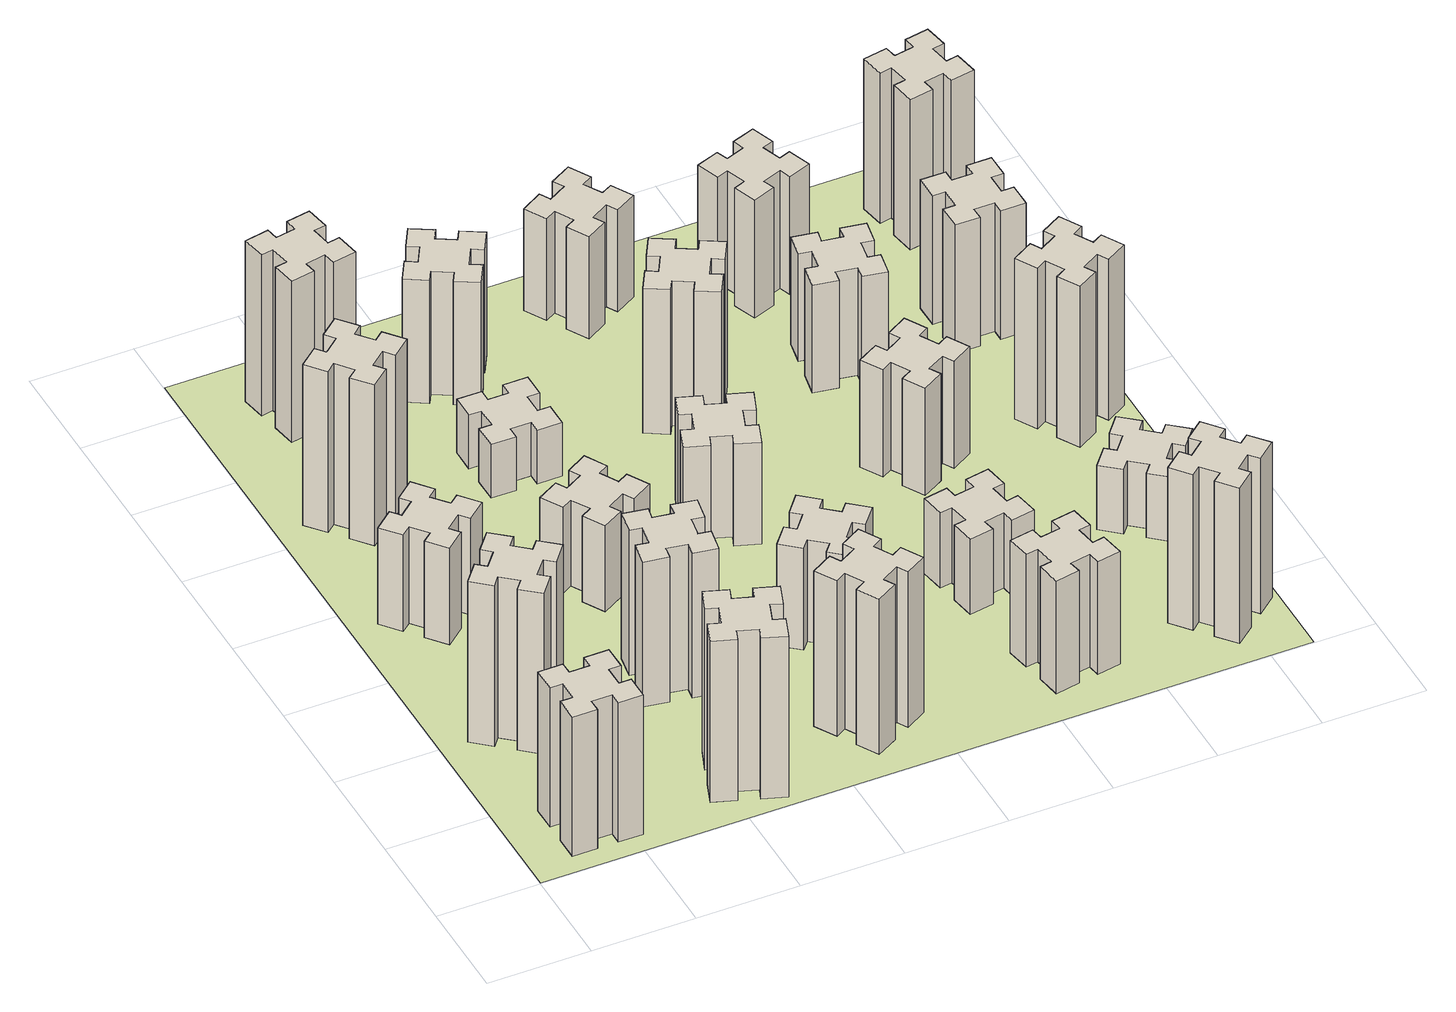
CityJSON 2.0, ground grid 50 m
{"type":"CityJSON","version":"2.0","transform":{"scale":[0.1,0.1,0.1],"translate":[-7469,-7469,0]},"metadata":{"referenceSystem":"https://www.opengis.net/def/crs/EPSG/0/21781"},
"CityObjects":{
"building1":{"type":"Building","attributes":{"class":"1000","function":"1000","usage":"1000","yearOfConstruction":2016,"roofType":"1000","measuredHeight":78,"storeysAboveGround":30,"storeysBelowGround":0},"geometry":[{"type":"Solid","lod":"1","boundaries":[[[[0,1,2,3,4,5,6,7,8,9,10,11,12,13,14,15,16,17,18,19]],[[17,16,20,21]],[[16,15,22,20]],[[15,14,23,22]],[[14,13,24,23]],[[13,12,25,24]],[[12,11,26,25]],[[11,10,27,26]],[[10,9,28,27]],[[9,8,29,28]],[[8,7,30,29]],[[7,6,31,30]],[[6,5,32,31]],[[5,4,33,32]],[[4,3,34,33]],[[3,2,35,34]],[[2,1,36,35]],[[1,0,37,36]],[[0,19,38,37]],[[19,18,39,38]],[[18,17,21,39]],[[24,25,26,27,28,29,30,31,32,33,34,35,36,37,38,39,21,20,22,23]]]]}]},
"building2":{"type":"Building","attributes":{"class":"1000","function":"1000","usage":"1000","yearOfConstruction":2016,"roofType":"1000","measuredHeight":90,"storeysAboveGround":30,"storeysBelowGround":0},"geometry":[{"type":"Solid","lod":"1","boundaries":[[[[40,41,42,43,44,45,46,47,48,49,50,51,52,53,54,55,56,57,58,59]],[[57,56,60,61]],[[56,55,62,60]],[[55,54,63,62]],[[54,53,64,63]],[[53,52,65,64]],[[52,51,66,65]],[[51,50,67,66]],[[50,49,68,67]],[[49,48,69,68]],[[48,47,70,69]],[[47,46,71,70]],[[46,45,72,71]],[[45,44,73,72]],[[44,43,74,73]],[[43,42,75,74]],[[42,41,76,75]],[[41,40,77,76]],[[40,59,78,77]],[[59,58,79,78]],[[58,57,61,79]],[[64,65,66,67,68,69,70,71,72,73,74,75,76,77,78,79,61,60,62,63]]]]}]},
"building3":{"type":"Building","attributes":{"class":"1000","function":"1000","usage":"1000","yearOfConstruction":2016,"roofType":"1000","measuredHeight":54,"storeysAboveGround":30,"storeysBelowGround":0},"geometry":[{"type":"Solid","lod":"1","boundaries":[[[[80,81,82,83,84,85,86,87,88,89,90,91,92,93,94,95,96,97,98,99]],[[97,96,100,101]],[[96,95,102,100]],[[95,94,103,102]],[[94,93,104,103]],[[93,92,105,104]],[[92,91,106,105]],[[91,90,107,106]],[[90,89,108,107]],[[89,88,109,108]],[[88,87,110,109]],[[87,86,111,110]],[[86,85,112,111]],[[85,84,113,112]],[[84,83,114,113]],[[83,82,115,114]],[[82,81,116,115]],[[81,80,117,116]],[[80,99,118,117]],[[99,98,119,118]],[[98,97,101,119]],[[104,105,106,107,108,109,110,111,112,113,114,115,116,117,118,119,101,100,102,103]]]]}]},
"building4":{"type":"Building","attributes":{"class":"1000","function":"1000","usage":"1000","yearOfConstruction":2016,"roofType":"1000","measuredHeight":90,"storeysAboveGround":30,"storeysBelowGround":0},"geometry":[{"type":"Solid","lod":"1","boundaries":[[[[120,121,122,123,124,125,126,127,128,129,130,131,132,133,134,135,136,137,138,139]],[[137,136,140,141]],[[136,135,142,140]],[[135,134,143,142]],[[134,133,144,143]],[[133,132,145,144]],[[132,131,146,145]],[[131,130,147,146]],[[130,129,148,147]],[[129,128,149,148]],[[128,127,150,149]],[[127,126,151,150]],[[126,125,152,151]],[[125,124,153,152]],[[124,123,154,153]],[[123,122,155,154]],[[122,121,156,155]],[[121,120,157,156]],[[120,139,158,157]],[[139,138,159,158]],[[138,137,141,159]],[[144,145,146,147,148,149,150,151,152,153,154,155,156,157,158,159,141,140,142,143]]]]}]},
"building5":{"type":"Building","attributes":{"class":"1000","function":"1000","usage":"1000","yearOfConstruction":2016,"roofType":"1000","measuredHeight":90,"storeysAboveGround":30,"storeysBelowGround":0},"geometry":[{"type":"Solid","lod":"1","boundaries":[[[[160,161,162,163,164,165,166,167,168,169,170,171,172,173,174,175,176,177,178,179]],[[177,176,180,181]],[[176,175,182,180]],[[175,174,183,182]],[[174,173,184,183]],[[173,172,185,184]],[[172,171,186,185]],[[171,170,187,186]],[[170,169,188,187]],[[169,168,189,188]],[[168,167,190,189]],[[167,166,191,190]],[[166,165,192,191]],[[165,164,193,192]],[[164,163,194,193]],[[163,162,195,194]],[[162,161,196,195]],[[161,160,197,196]],[[160,179,198,197]],[[179,178,199,198]],[[178,177,181,199]],[[184,185,186,187,188,189,190,191,192,193,194,195,196,197,198,199,181,180,182,183]]]]}]},
"building6":{"type":"Building","attributes":{"class":"1000","function":"1000","usage":"1000","yearOfConstruction":2016,"roofType":"1000","measuredHeight":81,"storeysAboveGround":30,"storeysBelowGround":0},"geometry":[{"type":"Solid","lod":"1","boundaries":[[[[200,201,202,203,204,205,206,207,208,209,210,211,212,213,214,215,216,217,218,219]],[[217,216,220,221]],[[216,215,222,220]],[[215,214,223,222]],[[214,213,224,223]],[[213,212,225,224]],[[212,211,226,225]],[[211,210,227,226]],[[210,209,228,227]],[[209,208,229,228]],[[208,207,230,229]],[[207,206,231,230]],[[206,205,232,231]],[[205,204,233,232]],[[204,203,234,233]],[[203,202,235,234]],[[202,201,236,235]],[[201,200,237,236]],[[200,219,238,237]],[[219,218,239,238]],[[218,217,221,239]],[[224,225,226,227,228,229,230,231,232,233,234,235,236,237,238,239,221,220,222,223]]]]}]},
"building7":{"type":"Building","attributes":{"class":"1000","function":"1000","usage":"1000","yearOfConstruction":2016,"roofType":"1000","measuredHeight":90,"storeysAboveGround":30,"storeysBelowGround":0},"geometry":[{"type":"Solid","lod":"1","boundaries":[[[[240,241,242,243,244,245,246,247,248,249,250,251,252,253,254,255,256,257,258,259]],[[257,256,260,261]],[[256,255,262,260]],[[255,254,263,262]],[[254,253,264,263]],[[253,252,265,264]],[[252,251,266,265]],[[251,250,267,266]],[[250,249,268,267]],[[249,248,269,268]],[[248,247,270,269]],[[247,246,271,270]],[[246,245,272,271]],[[245,244,273,272]],[[244,243,274,273]],[[243,242,275,274]],[[242,241,276,275]],[[241,240,277,276]],[[240,259,278,277]],[[259,258,279,278]],[[258,257,261,279]],[[264,265,266,267,268,269,270,271,272,273,274,275,276,277,278,279,261,260,262,263]]]]}]},
"building8":{"type":"Building","attributes":{"class":"1000","function":"1000","usage":"1000","yearOfConstruction":2016,"roofType":"1000","measuredHeight":48,"storeysAboveGround":30,"storeysBelowGround":0},"geometry":[{"type":"Solid","lod":"1","boundaries":[[[[280,281,282,283,284,285,286,287,288,289,290,291,292,293,294,295,296,297,298,299]],[[297,296,300,301]],[[296,295,302,300]],[[295,294,303,302]],[[294,293,304,303]],[[293,292,305,304]],[[292,291,306,305]],[[291,290,307,306]],[[290,289,308,307]],[[289,288,309,308]],[[288,287,310,309]],[[287,286,311,310]],[[286,285,312,311]],[[285,284,313,312]],[[284,283,314,313]],[[283,282,315,314]],[[282,281,316,315]],[[281,280,317,316]],[[280,299,318,317]],[[299,298,319,318]],[[298,297,301,319]],[[304,305,306,307,308,309,310,311,312,313,314,315,316,317,318,319,301,300,302,303]]]]}]},
"building9":{"type":"Building","attributes":{"class":"1000","function":"1000","usage":"1000","yearOfConstruction":2016,"roofType":"1000","measuredHeight":87,"storeysAboveGround":30,"storeysBelowGround":0},"geometry":[{"type":"Solid","lod":"1","boundaries":[[[[320,321,322,323,324,325,326,327,328,329,330,331,332,333,334,335,336,337,338,339]],[[337,336,340,341]],[[336,335,342,340]],[[335,334,343,342]],[[334,333,344,343]],[[333,332,345,344]],[[332,331,346,345]],[[331,330,347,346]],[[330,329,348,347]],[[329,328,349,348]],[[328,327,350,349]],[[327,326,351,350]],[[326,325,352,351]],[[325,324,353,352]],[[324,323,354,353]],[[323,322,355,354]],[[322,321,356,355]],[[321,320,357,356]],[[320,339,358,357]],[[339,338,359,358]],[[338,337,341,359]],[[344,345,346,347,348,349,350,351,352,353,354,355,356,357,358,359,341,340,342,343]]]]}]},
"building10":{"type":"Building","attributes":{"class":"1000","function":"1000","usage":"1000","yearOfConstruction":2016,"roofType":"1000","measuredHeight":30,"storeysAboveGround":30,"storeysBelowGround":0},"geometry":[{"type":"Solid","lod":"1","boundaries":[[[[360,361,362,363,364,365,366,367,368,369,370,371,372,373,374,375,376,377,378,379]],[[377,376,380,381]],[[376,375,382,380]],[[375,374,383,382]],[[374,373,384,383]],[[373,372,385,384]],[[372,371,386,385]],[[371,370,387,386]],[[370,369,388,387]],[[369,368,389,388]],[[368,367,390,389]],[[367,366,391,390]],[[366,365,392,391]],[[365,364,393,392]],[[364,363,394,393]],[[363,362,395,394]],[[362,361,396,395]],[[361,360,397,396]],[[360,379,398,397]],[[379,378,399,398]],[[378,377,381,399]],[[384,385,386,387,388,389,390,391,392,393,394,395,396,397,398,399,381,380,382,383]]]]}]},
"building11":{"type":"Building","attributes":{"class":"1000","function":"1000","usage":"1000","yearOfConstruction":2016,"roofType":"1000","measuredHeight":69,"storeysAboveGround":30,"storeysBelowGround":0},"geometry":[{"type":"Solid","lod":"1","boundaries":[[[[400,401,402,403,404,405,406,407,408,409,410,411,412,413,414,415,416,417,418,419]],[[417,416,420,421]],[[416,415,422,420]],[[415,414,423,422]],[[414,413,424,423]],[[413,412,425,424]],[[412,411,426,425]],[[411,410,427,426]],[[410,409,428,427]],[[409,408,429,428]],[[408,407,430,429]],[[407,406,431,430]],[[406,405,432,431]],[[405,404,433,432]],[[404,403,434,433]],[[403,402,435,434]],[[402,401,436,435]],[[401,400,437,436]],[[400,419,438,437]],[[419,418,439,438]],[[418,417,421,439]],[[424,425,426,427,428,429,430,431,432,433,434,435,436,437,438,439,421,420,422,423]]]]}]},
"building12":{"type":"Building","attributes":{"class":"1000","function":"1000","usage":"1000","yearOfConstruction":2016,"roofType":"1000","measuredHeight":57,"storeysAboveGround":30,"storeysBelowGround":0},"geometry":[{"type":"Solid","lod":"1","boundaries":[[[[440,441,442,443,444,445,446,447,448,449,450,451,452,453,454,455,456,457,458,459]],[[457,456,460,461]],[[456,455,462,460]],[[455,454,463,462]],[[454,453,464,463]],[[453,452,465,464]],[[452,451,466,465]],[[451,450,467,466]],[[450,449,468,467]],[[449,448,469,468]],[[448,447,470,469]],[[447,446,471,470]],[[446,445,472,471]],[[445,444,473,472]],[[444,443,474,473]],[[443,442,475,474]],[[442,441,476,475]],[[441,440,477,476]],[[440,459,478,477]],[[459,458,479,478]],[[458,457,461,479]],[[464,465,466,467,468,469,470,471,472,473,474,475,476,477,478,479,461,460,462,463]]]]}]},
"building13":{"type":"Building","attributes":{"class":"1000","function":"1000","usage":"1000","yearOfConstruction":2016,"roofType":"1000","measuredHeight":57,"storeysAboveGround":30,"storeysBelowGround":0},"geometry":[{"type":"Solid","lod":"1","boundaries":[[[[480,481,482,483,484,485,486,487,488,489,490,491,492,493,494,495,496,497,498,499]],[[497,496,500,501]],[[496,495,502,500]],[[495,494,503,502]],[[494,493,504,503]],[[493,492,505,504]],[[492,491,506,505]],[[491,490,507,506]],[[490,489,508,507]],[[489,488,509,508]],[[488,487,510,509]],[[487,486,511,510]],[[486,485,512,511]],[[485,484,513,512]],[[484,483,514,513]],[[483,482,515,514]],[[482,481,516,515]],[[481,480,517,516]],[[480,499,518,517]],[[499,498,519,518]],[[498,497,501,519]],[[504,505,506,507,508,509,510,511,512,513,514,515,516,517,518,519,501,500,502,503]]]]}]},
"building14":{"type":"Building","attributes":{"class":"1000","function":"1000","usage":"1000","yearOfConstruction":2016,"roofType":"1000","measuredHeight":81,"storeysAboveGround":30,"storeysBelowGround":0},"geometry":[{"type":"Solid","lod":"1","boundaries":[[[[520,521,522,523,524,525,526,527,528,529,530,531,532,533,534,535,536,537,538,539]],[[537,536,540,541]],[[536,535,542,540]],[[535,534,543,542]],[[534,533,544,543]],[[533,532,545,544]],[[532,531,546,545]],[[531,530,547,546]],[[530,529,548,547]],[[529,528,549,548]],[[528,527,550,549]],[[527,526,551,550]],[[526,525,552,551]],[[525,524,553,552]],[[524,523,554,553]],[[523,522,555,554]],[[522,521,556,555]],[[521,520,557,556]],[[520,539,558,557]],[[539,538,559,558]],[[538,537,541,559]],[[544,545,546,547,548,549,550,551,552,553,554,555,556,557,558,559,541,540,542,543]]]]}]},
"building15":{"type":"Building","attributes":{"class":"1000","function":"1000","usage":"1000","yearOfConstruction":2016,"roofType":"1000","measuredHeight":63,"storeysAboveGround":30,"storeysBelowGround":0},"geometry":[{"type":"Solid","lod":"1","boundaries":[[[[560,561,562,563,564,565,566,567,568,569,570,571,572,573,574,575,576,577,578,579]],[[577,576,580,581]],[[576,575,582,580]],[[575,574,583,582]],[[574,573,584,583]],[[573,572,585,584]],[[572,571,586,585]],[[571,570,587,586]],[[570,569,588,587]],[[569,568,589,588]],[[568,567,590,589]],[[567,566,591,590]],[[566,565,592,591]],[[565,564,593,592]],[[564,563,594,593]],[[563,562,595,594]],[[562,561,596,595]],[[561,560,597,596]],[[560,579,598,597]],[[579,578,599,598]],[[578,577,581,599]],[[584,585,586,587,588,589,590,591,592,593,594,595,596,597,598,599,581,580,582,583]]]]}]},
"building16":{"type":"Building","attributes":{"class":"1000","function":"1000","usage":"1000","yearOfConstruction":2016,"roofType":"1000","measuredHeight":57,"storeysAboveGround":30,"storeysBelowGround":0},"geometry":[{"type":"Solid","lod":"1","boundaries":[[[[600,601,602,603,604,605,606,607,608,609,610,611,612,613,614,615,616,617,618,619]],[[617,616,620,621]],[[616,615,622,620]],[[615,614,623,622]],[[614,613,624,623]],[[613,612,625,624]],[[612,611,626,625]],[[611,610,627,626]],[[610,609,628,627]],[[609,608,629,628]],[[608,607,630,629]],[[607,606,631,630]],[[606,605,632,631]],[[605,604,633,632]],[[604,603,634,633]],[[603,602,635,634]],[[602,601,636,635]],[[601,600,637,636]],[[600,619,638,637]],[[619,618,639,638]],[[618,617,621,639]],[[624,625,626,627,628,629,630,631,632,633,634,635,636,637,638,639,621,620,622,623]]]]}]},
"building17":{"type":"Building","attributes":{"class":"1000","function":"1000","usage":"1000","yearOfConstruction":2016,"roofType":"1000","measuredHeight":42,"storeysAboveGround":30,"storeysBelowGround":0},"geometry":[{"type":"Solid","lod":"1","boundaries":[[[[640,641,642,643,644,645,646,647,648,649,650,651,652,653,654,655,656,657,658,659]],[[657,656,660,661]],[[656,655,662,660]],[[655,654,663,662]],[[654,653,664,663]],[[653,652,665,664]],[[652,651,666,665]],[[651,650,667,666]],[[650,649,668,667]],[[649,648,669,668]],[[648,647,670,669]],[[647,646,671,670]],[[646,645,672,671]],[[645,644,673,672]],[[644,643,674,673]],[[643,642,675,674]],[[642,641,676,675]],[[641,640,677,676]],[[640,659,678,677]],[[659,658,679,678]],[[658,657,661,679]],[[664,665,666,667,668,669,670,671,672,673,674,675,676,677,678,679,661,660,662,663]]]]}]},
"building18":{"type":"Building","attributes":{"class":"1000","function":"1000","usage":"1000","yearOfConstruction":2016,"roofType":"1000","measuredHeight":60,"storeysAboveGround":30,"storeysBelowGround":0},"geometry":[{"type":"Solid","lod":"1","boundaries":[[[[680,681,682,683,684,685,686,687,688,689,690,691,692,693,694,695,696,697,698,699]],[[697,696,700,701]],[[696,695,702,700]],[[695,694,703,702]],[[694,693,704,703]],[[693,692,705,704]],[[692,691,706,705]],[[691,690,707,706]],[[690,689,708,707]],[[689,688,709,708]],[[688,687,710,709]],[[687,686,711,710]],[[686,685,712,711]],[[685,684,713,712]],[[684,683,714,713]],[[683,682,715,714]],[[682,681,716,715]],[[681,680,717,716]],[[680,699,718,717]],[[699,698,719,718]],[[698,697,701,719]],[[704,705,706,707,708,709,710,711,712,713,714,715,716,717,718,719,701,700,702,703]]]]}]},
"building19":{"type":"Building","attributes":{"class":"1000","function":"1000","usage":"1000","yearOfConstruction":2016,"roofType":"1000","measuredHeight":60,"storeysAboveGround":30,"storeysBelowGround":0},"geometry":[{"type":"Solid","lod":"1","boundaries":[[[[720,721,722,723,724,725,726,727,728,729,730,731,732,733,734,735,736,737,738,739]],[[737,736,740,741]],[[736,735,742,740]],[[735,734,743,742]],[[734,733,744,743]],[[733,732,745,744]],[[732,731,746,745]],[[731,730,747,746]],[[730,729,748,747]],[[729,728,749,748]],[[728,727,750,749]],[[727,726,751,750]],[[726,725,752,751]],[[725,724,753,752]],[[724,723,754,753]],[[723,722,755,754]],[[722,721,756,755]],[[721,720,757,756]],[[720,739,758,757]],[[739,738,759,758]],[[738,737,741,759]],[[744,745,746,747,748,749,750,751,752,753,754,755,756,757,758,759,741,740,742,743]]]]}]},
"building20":{"type":"Building","attributes":{"class":"1000","function":"1000","usage":"1000","yearOfConstruction":2016,"roofType":"1000","measuredHeight":87,"storeysAboveGround":30,"storeysBelowGround":0},"geometry":[{"type":"Solid","lod":"1","boundaries":[[[[760,761,762,763,764,765,766,767,768,769,770,771,772,773,774,775,776,777,778,779]],[[777,776,780,781]],[[776,775,782,780]],[[775,774,783,782]],[[774,773,784,783]],[[773,772,785,784]],[[772,771,786,785]],[[771,770,787,786]],[[770,769,788,787]],[[769,768,789,788]],[[768,767,790,789]],[[767,766,791,790]],[[766,765,792,791]],[[765,764,793,792]],[[764,763,794,793]],[[763,762,795,794]],[[762,761,796,795]],[[761,760,797,796]],[[760,779,798,797]],[[779,778,799,798]],[[778,777,781,799]],[[784,785,786,787,788,789,790,791,792,793,794,795,796,797,798,799,781,780,782,783]]]]}]},
"building21":{"type":"Building","attributes":{"class":"1000","function":"1000","usage":"1000","yearOfConstruction":2016,"roofType":"1000","measuredHeight":66,"storeysAboveGround":30,"storeysBelowGround":0},"geometry":[{"type":"Solid","lod":"1","boundaries":[[[[800,801,802,803,804,805,806,807,808,809,810,811,812,813,814,815,816,817,818,819]],[[817,816,820,821]],[[816,815,822,820]],[[815,814,823,822]],[[814,813,824,823]],[[813,812,825,824]],[[812,811,826,825]],[[811,810,827,826]],[[810,809,828,827]],[[809,808,829,828]],[[808,807,830,829]],[[807,806,831,830]],[[806,805,832,831]],[[805,804,833,832]],[[804,803,834,833]],[[803,802,835,834]],[[802,801,836,835]],[[801,800,837,836]],[[800,819,838,837]],[[819,818,839,838]],[[818,817,821,839]],[[824,825,826,827,828,829,830,831,832,833,834,835,836,837,838,839,821,820,822,823]]]]}]},
"building22":{"type":"Building","attributes":{"class":"1000","function":"1000","usage":"1000","yearOfConstruction":2016,"roofType":"1000","measuredHeight":36,"storeysAboveGround":30,"storeysBelowGround":0},"geometry":[{"type":"Solid","lod":"1","boundaries":[[[[840,841,842,843,844,845,846,847,848,849,850,851,852,853,854,855,856,857,858,859]],[[857,856,860,861]],[[856,855,862,860]],[[855,854,863,862]],[[854,853,864,863]],[[853,852,865,864]],[[852,851,866,865]],[[851,850,867,866]],[[850,849,868,867]],[[849,848,869,868]],[[848,847,870,869]],[[847,846,871,870]],[[846,845,872,871]],[[845,844,873,872]],[[844,843,874,873]],[[843,842,875,874]],[[842,841,876,875]],[[841,840,877,876]],[[840,859,878,877]],[[859,858,879,878]],[[858,857,861,879]],[[864,865,866,867,868,869,870,871,872,873,874,875,876,877,878,879,861,860,862,863]]]]}]},
"building23":{"type":"Building","attributes":{"class":"1000","function":"1000","usage":"1000","yearOfConstruction":2016,"roofType":"1000","measuredHeight":90,"storeysAboveGround":30,"storeysBelowGround":0},"geometry":[{"type":"Solid","lod":"1","boundaries":[[[[880,881,882,883,884,885,886,887,888,889,890,891,892,893,894,895,896,897,898,899]],[[897,896,900,901]],[[896,895,902,900]],[[895,894,903,902]],[[894,893,904,903]],[[893,892,905,904]],[[892,891,906,905]],[[891,890,907,906]],[[890,889,908,907]],[[889,888,909,908]],[[888,887,910,909]],[[887,886,911,910]],[[886,885,912,911]],[[885,884,913,912]],[[884,883,914,913]],[[883,882,915,914]],[[882,881,916,915]],[[881,880,917,916]],[[880,899,918,917]],[[899,898,919,918]],[[898,897,901,919]],[[904,905,906,907,908,909,910,911,912,913,914,915,916,917,918,919,901,900,902,903]]]]}]},
"building24":{"type":"Building","attributes":{"class":"1000","function":"1000","usage":"1000","yearOfConstruction":2016,"roofType":"1000","measuredHeight":72,"storeysAboveGround":30,"storeysBelowGround":0},"geometry":[{"type":"Solid","lod":"1","boundaries":[[[[920,921,922,923,924,925,926,927,928,929,930,931,932,933,934,935,936,937,938,939]],[[937,936,940,941]],[[936,935,942,940]],[[935,934,943,942]],[[934,933,944,943]],[[933,932,945,944]],[[932,931,946,945]],[[931,930,947,946]],[[930,929,948,947]],[[929,928,949,948]],[[928,927,950,949]],[[927,926,951,950]],[[926,925,952,951]],[[925,924,953,952]],[[924,923,954,953]],[[923,922,955,954]],[[922,921,956,955]],[[921,920,957,956]],[[920,939,958,957]],[[939,938,959,958]],[[938,937,941,959]],[[944,945,946,947,948,949,950,951,952,953,954,955,956,957,958,959,941,940,942,943]]]]}]},
"building25":{"type":"Building","attributes":{"class":"1000","function":"1000","usage":"1000","yearOfConstruction":2016,"roofType":"1000","measuredHeight":84,"storeysAboveGround":30,"storeysBelowGround":0},"geometry":[{"type":"Solid","lod":"1","boundaries":[[[[960,961,962,963,964,965,966,967,968,969,970,971,972,973,974,975,976,977,978,979]],[[977,976,980,981]],[[976,975,982,980]],[[975,974,983,982]],[[974,973,984,983]],[[973,972,985,984]],[[972,971,986,985]],[[971,970,987,986]],[[970,969,988,987]],[[969,968,989,988]],[[968,967,990,989]],[[967,966,991,990]],[[966,965,992,991]],[[965,964,993,992]],[[964,963,994,993]],[[963,962,995,994]],[[962,961,996,995]],[[961,960,997,996]],[[960,979,998,997]],[[979,978,999,998]],[[978,977,981,999]],[[984,985,986,987,988,989,990,991,992,993,994,995,996,997,998,999,981,980,982,983]]]]}]},
"landuse1":{"type":"LandUse","attributes":{"name":"plot1","function":"1010"},"geometry":[{"type":"MultiSurface","lod":"1","boundaries":[[[1000,1001,1002,1003]]]}]}
},
"vertices":[
[265,325,0],[265,225,0],[205,225,0],[205,105,0],[325,105,0],[325,165,0],[425,165,0],[425,105,0],[545,105,0],[545,225,0],[485,225,0],[485,325,0],[545,325,0],[545,445,0],[425,445,0],[425,385,0],[325,385,0],[325,445,0],[205,445,0],[205,325,0],[325,385,780],[325,445,780],[425,385,780],[425,445,780],[545,445,780],[545,325,780],[485,325,780],[485,225,780],[545,225,780],[545,105,780],[425,105,780],[425,165,780],[325,165,780],[325,105,780],[205,105,780],[205,225,780],[265,225,780],[265,325,780],[205,325,780],[205,445,780],
[484,1067,0],[408,1132,0],[446,1178,0],[354,1255,0],[277,1163,0],[323,1124,0],[259,1048,0],[213,1086,0],[136,994,0],[228,917,0],[266,963,0],[343,899,0],[304,853,0],[396,776,0],[473,868,0],[427,906,0],[492,983,0],[538,944,0],[615,1036,0],[523,1113,0],[492,983,900],[538,944,900],[427,906,900],[473,868,900],[396,776,900],[304,853,900],[343,899,900],[266,963,900],[228,917,900],[136,994,900],[213,1086,900],[259,1048,900],[323,1124,900],[277,1163,900],[354,1255,900],[446,1178,900],[408,1132,900],[484,1067,900],[523,1113,900],[615,1036,900],
[492,1888,0],[427,1964,0],[473,2003,0],[396,2095,0],[304,2018,0],[343,1972,0],[266,1907,0],[228,1953,0],[136,1876,0],[213,1784,0],[259,1823,0],[323,1746,0],[277,1708,0],[354,1616,0],[446,1693,0],[408,1739,0],[484,1803,0],[523,1757,0],[615,1834,0],[538,1926,0],[484,1803,540],[523,1757,540],[408,1739,540],[446,1693,540],[354,1616,540],[277,1708,540],[323,1746,540],[259,1823,540],[213,1784,540],[136,1876,540],[228,1953,540],[266,1907,540],[343,1972,540],[304,2018,540],[396,2095,540],[473,2003,540],[427,1964,540],[492,1888,540],[538,1926,540],[615,1834,540],
[343,2712,0],[266,2647,0],[228,2693,0],[136,2616,0],[213,2524,0],[259,2563,0],[323,2486,0],[277,2448,0],[354,2356,0],[446,2433,0],[408,2479,0],[484,2543,0],[523,2497,0],[615,2574,0],[538,2666,0],[492,2628,0],[427,2704,0],[473,2743,0],[396,2835,0],[304,2758,0],[427,2704,900],[473,2743,900],[492,2628,900],[538,2666,900],[615,2574,900],[523,2497,900],[484,2543,900],[408,2479,900],[446,2433,900],[354,2356,900],[277,2448,900],[323,2486,900],[259,2563,900],[213,2524,900],[136,2616,900],[228,2693,900],[266,2647,900],[343,2712,900],[304,2758,900],[396,2835,900],
[1029,360,0],[995,266,0],[939,287,0],[897,174,0],[1010,133,0],[1031,189,0],[1125,155,0],[1104,99,0],[1217,57,0],[1258,170,0],[1202,191,0],[1236,285,0],[1292,264,0],[1333,377,0],[1220,418,0],[1200,362,0],[1106,396,0],[1127,452,0],[1014,493,0],[973,380,0],[1106,396,900],[1127,452,900],[1200,362,900],[1220,418,900],[1333,377,900],[1292,264,900],[1236,285,900],[1202,191,900],[1258,170,900],[1217,57,900],[1104,99,900],[1125,155,900],[1031,189,900],[1010,133,900],[897,174,900],[939,287,900],[995,266,900],[1029,360,900],[973,380,900],[1014,493,900],
[1047,916,0],[1145,898,0],[1135,839,0],[1253,818,0],[1274,937,0],[1215,947,0],[1232,1045,0],[1291,1035,0],[1312,1153,0],[1194,1174,0],[1184,1115,0],[1085,1132,0],[1096,1191,0],[977,1212,0],[957,1094,0],[1016,1084,0],[998,985,0],[939,996,0],[918,877,0],[1037,857,0],[998,985,810],[939,996,810],[1016,1084,810],[957,1094,810],[977,1212,810],[1096,1191,810],[1085,1132,810],[1184,1115,810],[1194,1174,810],[1312,1153,810],[1291,1035,810],[1232,1045,810],[1215,947,810],[1274,937,810],[1253,818,810],[1135,839,810],[1145,898,810],[1047,916,810],[1037,857,810],[918,877,810],
[592,3305,0],[575,3404,0],[634,3414,0],[613,3532,0],[495,3511,0],[505,3452,0],[407,3435,0],[397,3494,0],[278,3473,0],[299,3355,0],[358,3365,0],[376,3267,0],[317,3257,0],[337,3138,0],[456,3159,0],[445,3218,0],[544,3236,0],[554,3177,0],[672,3197,0],[651,3316,0],[544,3236,900],[554,3177,900],[445,3218,900],[456,3159,900],[337,3138,900],[317,3257,900],[376,3267,900],[358,3365,900],[299,3355,900],[278,3473,900],[397,3494,900],[407,3435,900],[505,3452,900],[495,3511,900],[613,3532,900],[634,3414,900],[575,3404,900],[592,3305,900],[651,3316,900],[672,3197,900],
[995,1744,0],[1045,1657,0],[993,1627,0],[1053,1523,0],[1157,1583,0],[1127,1635,0],[1214,1685,0],[1244,1633,0],[1348,1693,0],[1288,1797,0],[1236,1767,0],[1186,1854,0],[1238,1884,0],[1178,1988,0],[1074,1928,0],[1104,1876,0],[1017,1826,0],[987,1878,0],[883,1818,0],[943,1714,0],[1017,1826,480],[987,1878,480],[1104,1876,480],[1074,1928,480],[1178,1988,480],[1238,1884,480],[1186,1854,480],[1236,1767,480],[1288,1797,480],[1348,1693,480],[1244,1633,480],[1214,1685,480],[1127,1635,480],[1157,1583,480],[1053,1523,480],[993,1627,480],[1045,1657,480],[995,1744,480],[943,1714,480],[883,1818,480],
[1744,496,0],[1657,446,0],[1627,498,0],[1523,438,0],[1583,334,0],[1635,364,0],[1685,277,0],[1633,247,0],[1693,143,0],[1797,203,0],[1767,255,0],[1854,305,0],[1884,253,0],[1988,313,0],[1928,417,0],[1876,387,0],[1826,474,0],[1878,504,0],[1818,608,0],[1714,548,0],[1826,474,870],[1878,504,870],[1876,387,870],[1928,417,870],[1988,313,870],[1884,253,870],[1854,305,870],[1767,255,870],[1797,203,870],[1693,143,870],[1633,247,870],[1685,277,870],[1635,364,870],[1583,334,870],[1523,438,870],[1627,498,870],[1657,446,870],[1744,496,870],[1714,548,870],[1818,608,870],
[1005,2645,0],[1005,2545,0],[945,2545,0],[945,2425,0],[1065,2425,0],[1065,2485,0],[1165,2485,0],[1165,2425,0],[1285,2425,0],[1285,2545,0],[1225,2545,0],[1225,2645,0],[1285,2645,0],[1285,2765,0],[1165,2765,0],[1165,2705,0],[1065,2705,0],[1065,2765,0],[945,2765,0],[945,2645,0],[1065,2705,300],[1065,2765,300],[1165,2705,300],[1165,2765,300],[1285,2765,300],[1285,2645,300],[1225,2645,300],[1225,2545,300],[1285,2545,300],[1285,2425,300],[1165,2425,300],[1165,2485,300],[1065,2485,300],[1065,2425,300],[945,2425,300],[945,2545,300],[1005,2545,300],[1005,2645,300],[945,2645,300],[945,2765,300],
[1186,3137,0],[1236,3224,0],[1288,3194,0],[1348,3298,0],[1244,3358,0],[1214,3306,0],[1127,3356,0],[1157,3408,0],[1053,3468,0],[993,3364,0],[1045,3334,0],[995,3247,0],[943,3277,0],[883,3173,0],[987,3113,0],[1017,3165,0],[1104,3115,0],[1074,3063,0],[1178,3003,0],[1238,3107,0],[1104,3115,690],[1074,3063,690],[1017,3165,690],[987,3113,690],[883,3173,690],[943,3277,690],[995,3247,690],[1045,3334,690],[993,3364,690],[1053,3468,690],[1157,3408,690],[1127,3356,690],[1214,3306,690],[1244,3358,690],[1348,3298,690],[1288,3194,690],[1236,3224,690],[1186,3137,690],[1238,3107,690],[1178,3003,690],
[1803,1124,0],[1739,1048,0],[1693,1086,0],[1616,994,0],[1708,917,0],[1746,963,0],[1823,899,0],[1784,853,0],[1876,776,0],[1953,868,0],[1907,906,0],[1972,983,0],[2018,944,0],[2095,1036,0],[2003,1113,0],[1964,1067,0],[1888,1132,0],[1926,1178,0],[1834,1255,0],[1757,1163,0],[1888,1132,570],[1926,1178,570],[1964,1067,570],[2003,1113,570],[2095,1036,570],[2018,944,570],[1972,983,570],[1907,906,570],[1953,868,570],[1876,776,570],[1784,853,570],[1823,899,570],[1746,963,570],[1708,917,570],[1616,994,570],[1693,1086,570],[1739,1048,570],[1803,1124,570],[1757,1163,570],[1834,1255,570],
[1842,1771,0],[1876,1865,0],[1932,1844,0],[1973,1957,0],[1860,1998,0],[1840,1942,0],[1746,1976,0],[1767,2032,0],[1654,2073,0],[1613,1960,0],[1669,1940,0],[1635,1846,0],[1579,1867,0],[1537,1754,0],[1650,1713,0],[1671,1769,0],[1765,1735,0],[1744,1679,0],[1857,1637,0],[1898,1750,0],[1765,1735,570],[1744,1679,570],[1671,1769,570],[1650,1713,570],[1537,1754,570],[1579,1867,570],[1635,1846,570],[1669,1940,570],[1613,1960,570],[1654,2073,570],[1767,2032,570],[1746,1976,570],[1840,1942,570],[1860,1998,570],[1973,1957,570],[1932,1844,570],[1876,1865,570],[1842,1771,570],[1898,1750,570],[1857,1637,570],
[2054,2666,0],[1967,2716,0],[1997,2768,0],[1893,2828,0],[1833,2724,0],[1885,2694,0],[1835,2607,0],[1783,2637,0],[1723,2533,0],[1827,2473,0],[1857,2525,0],[1944,2475,0],[1914,2423,0],[2018,2363,0],[2078,2467,0],[2026,2497,0],[2076,2584,0],[2128,2554,0],[2188,2658,0],[2084,2718,0],[2076,2584,810],[2128,2554,810],[2026,2497,810],[2078,2467,810],[2018,2363,810],[1914,2423,810],[1944,2475,810],[1857,2525,810],[1827,2473,810],[1723,2533,810],[1783,2637,810],[1835,2607,810],[1885,2694,810],[1833,2724,810],[1893,2828,810],[1997,2768,810],[1967,2716,810],[2054,2666,810],[2084,2718,810],[2188,2658,810],
[2665,258,0],[2764,276,0],[2774,217,0],[2892,237,0],[2871,356,0],[2812,345,0],[2795,444,0],[2854,454,0],[2833,572,0],[2715,551,0],[2725,492,0],[2627,475,0],[2617,534,0],[2498,513,0],[2519,395,0],[2578,405,0],[2596,307,0],[2537,297,0],[2557,178,0],[2676,199,0],[2596,307,630],[2537,297,630],[2578,405,630],[2519,395,630],[2498,513,630],[2617,534,630],[2627,475,630],[2725,492,630],[2715,551,630],[2833,572,630],[2854,454,630],[2795,444,630],[2812,345,630],[2871,356,630],[2892,237,630],[2774,217,630],[2764,276,630],[2665,258,630],[2676,199,630],[2557,178,630],
[1867,3315,0],[1954,3365,0],[1984,3313,0],[2088,3373,0],[2028,3477,0],[1976,3447,0],[1926,3534,0],[1978,3564,0],[1918,3668,0],[1814,3608,0],[1844,3556,0],[1757,3506,0],[1727,3558,0],[1623,3498,0],[1683,3394,0],[1735,3424,0],[1785,3337,0],[1733,3307,0],[1793,3203,0],[1897,3263,0],[1785,3337,570],[1733,3307,570],[1735,3424,570],[1683,3394,570],[1623,3498,570],[1727,3558,570],[1757,3506,570],[1844,3556,570],[1814,3608,570],[1918,3668,570],[1978,3564,570],[1926,3534,570],[1976,3447,570],[2028,3477,570],[2088,3373,570],[1984,3313,570],[1954,3365,570],[1867,3315,570],[1897,3263,570],[1793,3203,570],
[2625,1132,0],[2527,1115,0],[2517,1174,0],[2398,1153,0],[2419,1035,0],[2478,1045,0],[2496,947,0],[2437,937,0],[2457,818,0],[2576,839,0],[2565,898,0],[2664,916,0],[2674,857,0],[2792,877,0],[2771,996,0],[2712,985,0],[2695,1084,0],[2754,1094,0],[2733,1212,0],[2615,1191,0],[2695,1084,420],[2754,1094,420],[2712,985,420],[2771,996,420],[2792,877,420],[2674,857,420],[2664,916,420],[2565,898,420],[2576,839,420],[2457,818,420],[2437,937,420],[2496,947,420],[2478,1045,420],[2419,1035,420],[2398,1153,420],[2517,1174,420],[2527,1115,420],[2625,1132,420],[2615,1191,420],[2733,1212,420],
[2816,1867,0],[2766,1954,0],[2818,1984,0],[2758,2088,0],[2654,2028,0],[2684,1976,0],[2597,1926,0],[2567,1978,0],[2463,1918,0],[2523,1814,0],[2575,1844,0],[2625,1757,0],[2573,1727,0],[2633,1623,0],[2737,1683,0],[2707,1735,0],[2794,1785,0],[2824,1733,0],[2928,1793,0],[2868,1897,0],[2794,1785,600],[2824,1733,600],[2707,1735,600],[2737,1683,600],[2633,1623,600],[2573,1727,600],[2625,1757,600],[2575,1844,600],[2523,1814,600],[2463,1918,600],[2567,1978,600],[2597,1926,600],[2684,1976,600],[2654,2028,600],[2758,2088,600],[2818,1984,600],[2766,1954,600],[2816,1867,600],[2868,1897,600],[2928,1793,600],
[2627,2496,0],[2725,2478,0],[2715,2419,0],[2833,2398,0],[2854,2517,0],[2795,2527,0],[2812,2625,0],[2871,2615,0],[2892,2733,0],[2774,2754,0],[2764,2695,0],[2665,2712,0],[2676,2771,0],[2557,2792,0],[2537,2674,0],[2596,2664,0],[2578,2565,0],[2519,2576,0],[2498,2457,0],[2617,2437,0],[2578,2565,600],[2519,2576,600],[2596,2664,600],[2537,2674,600],[2557,2792,600],[2676,2771,600],[2665,2712,600],[2764,2695,600],[2774,2754,600],[2892,2733,600],[2871,2615,600],[2812,2625,600],[2795,2527,600],[2854,2517,600],[2833,2398,600],[2715,2419,600],[2725,2478,600],[2627,2496,600],[2617,2437,600],[2498,2457,600],
[3468,259,0],[3544,323,0],[3583,277,0],[3675,354,0],[3598,446,0],[3552,408,0],[3487,484,0],[3533,523,0],[3456,615,0],[3364,538,0],[3403,492,0],[3326,427,0],[3288,473,0],[3196,396,0],[3273,304,0],[3319,343,0],[3383,266,0],[3337,228,0],[3414,136,0],[3506,213,0],[3383,266,870],[3337,228,870],[3319,343,870],[3273,304,870],[3196,396,870],[3288,473,870],[3326,427,870],[3403,492,870],[3364,538,870],[3456,615,870],[3533,523,870],[3487,484,870],[3552,408,870],[3598,446,870],[3675,354,870],[3583,277,870],[3544,323,870],[3468,259,870],[3506,213,870],[3414,136,870],
[2716,3226,0],[2682,3320,0],[2738,3340,0],[2697,3453,0],[2584,3412,0],[2605,3356,0],[2511,3322,0],[2490,3378,0],[2377,3337,0],[2419,3224,0],[2475,3245,0],[2509,3151,0],[2453,3130,0],[2494,3017,0],[2607,3059,0],[2586,3115,0],[2680,3149,0],[2700,3093,0],[2813,3134,0],[2772,3247,0],[2680,3149,660],[2700,3093,660],[2586,3115,660],[2607,3059,660],[2494,3017,660],[2453,3130,660],[2509,3151,660],[2475,3245,660],[2419,3224,660],[2377,3337,660],[2490,3378,660],[2511,3322,660],[2605,3356,660],[2584,3412,660],[2697,3453,660],[2738,3340,660],[2682,3320,660],[2716,3226,660],[2772,3247,660],[2813,3134,660],
[3487,1006,0],[3552,1083,0],[3598,1044,0],[3675,1136,0],[3583,1213,0],[3544,1167,0],[3468,1232,0],[3506,1278,0],[3414,1355,0],[3337,1263,0],[3383,1224,0],[3319,1148,0],[3273,1186,0],[3196,1094,0],[3288,1017,0],[3326,1063,0],[3403,999,0],[3364,953,0],[3456,876,0],[3533,968,0],[3403,999,360],[3364,953,360],[3326,1063,360],[3288,1017,360],[3196,1094,360],[3273,1186,360],[3319,1148,360],[3383,1224,360],[3337,1263,360],[3414,1355,360],[3506,1278,360],[3468,1232,360],[3544,1167,360],[3583,1213,360],[3675,1136,360],[3598,1044,360],[3552,1083,360],[3487,1006,360],[3533,968,360],[3456,876,360],
[3556,1867,0],[3506,1954,0],[3558,1984,0],[3498,2088,0],[3394,2028,0],[3424,1976,0],[3337,1926,0],[3307,1978,0],[3203,1918,0],[3263,1814,0],[3315,1844,0],[3365,1757,0],[3313,1727,0],[3373,1623,0],[3477,1683,0],[3447,1735,0],[3534,1785,0],[3564,1733,0],[3668,1793,0],[3608,1897,0],[3534,1785,900],[3564,1733,900],[3447,1735,900],[3477,1683,900],[3373,1623,900],[3313,1727,900],[3365,1757,900],[3315,1844,900],[3263,1814,900],[3203,1918,900],[3307,1978,900],[3337,1926,900],[3424,1976,900],[3394,2028,900],[3498,2088,900],[3558,1984,900],[3506,1954,900],[3556,1867,900],[3608,1897,900],[3668,1793,900],
[3385,2705,0],[3285,2705,0],[3285,2765,0],[3165,2765,0],[3165,2645,0],[3225,2645,0],[3225,2545,0],[3165,2545,0],[3165,2425,0],[3285,2425,0],[3285,2485,0],[3385,2485,0],[3385,2425,0],[3505,2425,0],[3505,2545,0],[3445,2545,0],[3445,2645,0],[3505,2645,0],[3505,2765,0],[3385,2765,0],[3445,2645,720],[3505,2645,720],[3445,2545,720],[3505,2545,720],[3505,2425,720],[3385,2425,720],[3385,2485,720],[3285,2485,720],[3285,2425,720],[3165,2425,720],[3165,2545,720],[3225,2545,720],[3225,2645,720],[3165,2645,720],[3165,2765,720],[3285,2765,720],[3285,2705,720],[3385,2705,720],[3385,2765,720],[3505,2765,720],
[3552,3305,0],[3535,3404,0],[3594,3414,0],[3573,3532,0],[3455,3511,0],[3465,3452,0],[3367,3435,0],[3357,3494,0],[3238,3473,0],[3259,3355,0],[3318,3365,0],[3336,3267,0],[3277,3257,0],[3297,3138,0],[3416,3159,0],[3405,3218,0],[3504,3236,0],[3514,3177,0],[3632,3197,0],[3611,3316,0],[3504,3236,840],[3514,3177,840],[3405,3218,840],[3416,3159,840],[3297,3138,840],[3277,3257,840],[3336,3267,840],[3318,3365,840],[3259,3355,840],[3238,3473,840],[3357,3494,840],[3367,3435,840],[3465,3452,840],[3455,3511,840],[3573,3532,840],[3594,3414,840],[3535,3404,840],[3552,3305,840],[3611,3316,840],[3632,3197,840],
[5,3705,0],[3705,3705,0],[3705,5,0],[5,5,0]
]}
